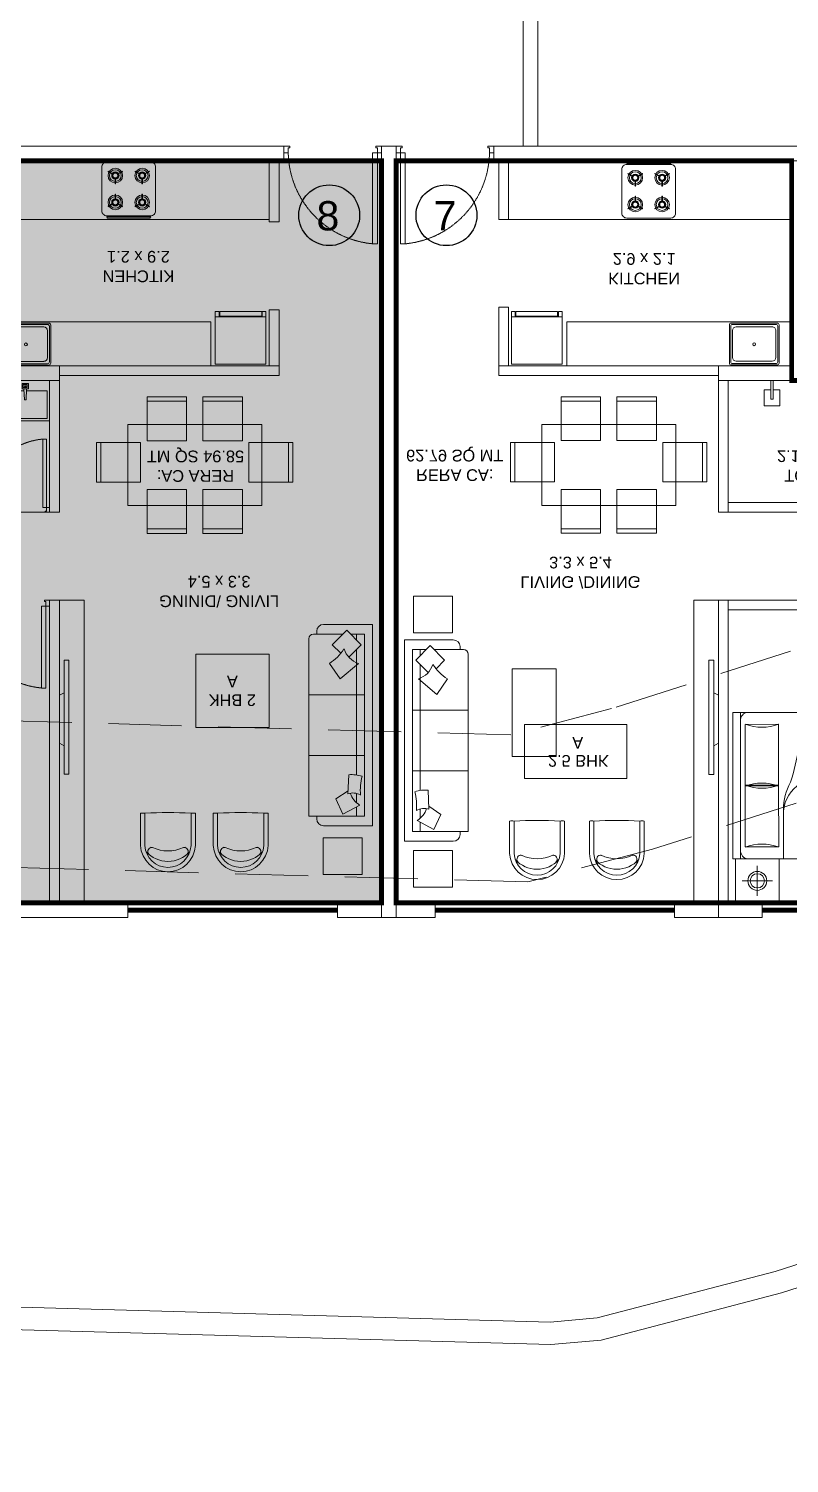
# Model space of a CAD drawing. Header units: inches. Extents: x 27644242 to 29005101, y -955243 to 216979.
# Drawn here: x 28756727 to 28764517, y -122792 to -108098 of the extents above; entities that cross this region are included whole.
import ezdxf

# ---------------------------------------------------------------- set-up
doc = ezdxf.new("R2010")
doc.units = ezdxf.units.IN
doc.header["$MEASUREMENT"] = 0
doc.set_wipeout_variables(frame=1)
doc.linetypes.add('01-Xref Col Podium Lvl-1$0$HIDDEN', pattern=[0.375, 0.25, -0.125])
doc.linetypes.add('DASHED', pattern=[0.75, 0.5, -0.25])
doc.layers.get('Defpoints').update_dxf_attribs({"color": 8})
doc.layers.add('BHK HATCH', color=8, linetype='Continuous', lineweight=5, transparency=0.85)
for name, color, linetype, lineweight in [('DOOR', 4, 'Continuous', 0), ('FURN', 250, 'Continuous', 0), ('RVA Site Boundary', 17, 'Continuous', 15), ('WALL', 7, 'Continuous', 20), ('WINDOW', 162, 'Continuous', 13)]:
    doc.layers.add(name, color=color, linetype=linetype, lineweight=lineweight)
doc.layers.add('text', color=7, linetype='Continuous')
doc.styles.add('AMITS', font='arial.ttf')

# ---------------------------------------------------------------- blocks, each defined once
blk = doc.blocks.new('DOOR_750')
at = {"layer": 'DOOR'}
for points in [[(-70, 50), (-32, 50), (-32, 750), (-70, 750)], [(-750, 50), (-718, 50), (-718, 12), (-705, 12), (-705, 0), (-750, 0)], [(0, 50), (-32, 50), (-32, 12), (-45, 12), (-45, 0), (0, 0)]]:
    blk.add_lwpolyline(points, close=True, dxfattribs=at)
at = {"layer": 'DOOR', "linetype": 'DASHED', "ltscale": 10}
blk.add_arc((-2, 38), 715, 95.4221, 179.0403, dxfattribs=at)
blk = doc.blocks.new('KITCHEN')
at = {"layer": 'FURN'}
for p, q in [((-135610, 231799, 0), (-135610, 232190, 0)), ((-135596, 231813, 0), (-135596, 232176, 0)), ((-135120, 232209, 0), (-135591, 232209, 0)), ((-135134, 232195, 0), (-135577, 232195, 0)), ((-135172, 232171, 0), (-135539, 232171, 0)), ((-135115, 231813, 0), (-135115, 232176, 0)), ((-135100, 231799, 0), (-135100, 232190, 0)), ((-135578, 231857, 0), (-135578, 232132, 0)), ((-135133, 232132, 0), (-135133, 231857, 0)), ((-135120, 231779, 0), (-135591, 231779, 0)), ((-135134, 231794, 0), (-135577, 231794, 0)), ((-135172, 231818, 0), (-135539, 231818, 0))]:
    blk.add_line(p, q, dxfattribs=at)
blk.add_circle((-135356, 231997, 0), 14.6, dxfattribs=at)
for centre, radius, start, end in [((-135591, 232190, 0), 19.4, 89.9999, 179.9999), ((-135577, 232176, 0), 19.4, 89.9999, 179.9999), ((-135539, 232132, 0), 38.9, 89.9999, 179.9999), ((-135172, 232132, 0), 38.9, 359.9999, 89.9999), ((-135134, 232176, 0), 19.4, 359.9999, 89.9999), ((-135120, 232190, 0), 19.4, 359.9999, 89.9999), ((-135591, 231799, 0), 19.4, 180.0001, 270.0001), ((-135577, 231813, 0), 19.4, 180.0001, 270.0001), ((-135539, 231857, 0), 38.9, 179.9999, 269.9999), ((-135172, 231857, 0), 38.9, 269.9999, 359.9999), ((-135134, 231813, 0), 19.4, 270.0001, 0.0001), ((-135120, 231799, 0), 19.4, 270.0001, 0.0001)]:
    blk.add_arc(centre, radius, start, end, dxfattribs=at)
blk = doc.blocks.new('FRDG')
at = {"layer": 'FURN', "color": 8, "lineweight": 0, "extrusion": (3.3432e-08, -6.87431e-09, 1), "elevation": 0}
for points in [[(9345.998, -728.492), (9346.508, -728.492), (9346.508, -727.946), (9345.998, -727.946)], [(9346.508, -727.946), (9346.566, -727.946), (9346.566, -727.986), (9346.508, -727.986)], [(9346.514, -727.992), (9346.566, -727.992), (9346.566, -728.444), (9346.514, -728.444)], [(9346.508, -728.452), (9346.566, -728.452), (9346.566, -728.492), (9346.508, -728.492)]]:
    blk.add_lwpolyline(points, close=True, dxfattribs=at)
blk = doc.blocks.new('hob')
at = {"layer": 'FURN', "extrusion": (2e-16, 7.34249e-08, 1)}
for p, q in [((-747640, 890447), (-747613, 890399)), ((-747640, 890302), (-747613, 890350)), ((-747636, 890449), (-747608, 890402)), ((-747636, 890300), (-747608, 890347)), ((-747510, 890377), (-747566, 890377)), ((-747510, 890372), (-747566, 890372)), ((-747405, 890377), (-747350, 890377)), ((-747405, 890372), (-747350, 890372)), ((-747280, 890449), (-747308, 890402)), ((-747280, 890300), (-747308, 890347)), ((-747276, 890447), (-747303, 890399)), ((-747276, 890302), (-747303, 890350)), ((-747640, 890172), (-747613, 890124)), ((-747640, 890027), (-747613, 890075)), ((-747636, 890174), (-747608, 890127)), ((-747636, 890025), (-747608, 890072)), ((-747510, 890102), (-747566, 890102)), ((-747510, 890097), (-747566, 890097)), ((-747405, 890102), (-747350, 890102)), ((-747405, 890097), (-747350, 890097)), ((-747280, 890174), (-747308, 890127)), ((-747280, 890025), (-747308, 890072)), ((-747276, 890172), (-747303, 890124)), ((-747276, 890027), (-747303, 890075))]:
    blk.add_line(p, q, dxfattribs=at)
at = {"layer": 'FURN', "extrusion": (2e-16, 7.34249e-08, 1), "elevation": 0}
for points in [[(-747233, 889962), (-747683, 889962, -0.414214), (-747733, 890012), (-747733, 890462, -0.414214), (-747683, 890512), (-747233, 890512, -0.414214), (-747183, 890462), (-747183, 890012, -0.414214)], [(-747173, 890462, -0.414214), (-747158, 890447), (-747158, 890027, -0.414214), (-747173, 890012), (-747173, 890027)]]:
    blk.add_lwpolyline(points, format="xyb", close=True, dxfattribs=at)
at = {"layer": 'FURN', "extrusion": (2e-16, 7.34249e-08, 1), "const_width": 20, "elevation": 0}
for points in [[(-747625, 890375, 1), (-747565, 890375, 1)], [(-747290, 890375, 1), (-747350, 890375, 1)], [(-747625, 890100, -1), (-747565, 890100, -1)], [(-747290, 890100, 1), (-747350, 890100, 1)]]:
    blk.add_lwpolyline(points, format="xyb", close=True, dxfattribs=at)
at = {"layer": 'FURN', "extrusion": (2e-16, 7.34249e-08, 1)}
for centre, radius in [((-747595, 890375, 0), 75), ((-747595, 890375, 0), 60), ((-747595, 890375, 0), 37.5), ((-747320, 890375, 0), 75), ((-747320, 890375, 0), 60), ((-747320, 890375, 0), 37.5), ((-747595, 890100, 0), 75), ((-747595, 890100, 0), 60), ((-747595, 890100, 0), 37.5), ((-747320, 890100, 0), 75), ((-747320, 890100, 0), 60), ((-747320, 890100, 0), 37.5)]:
    blk.add_circle(centre, radius, dxfattribs=at)
for centre, start, end in [((-747595, 890375, 0), 118.3146, 121.6854), ((-747595, 890375, 0), 358.3146, 1.6854), ((-747320, 890375, 0), 178.3146, 181.6854), ((-747320, 890375, 0), 58.3146, 61.6854), ((-747320, 890375, 0), 58.3146, 61.6854), ((-747595, 890375, 0), 238.3146, 241.6854), ((-747320, 890375, 0), 298.3146, 301.6854), ((-747595, 890100, 0), 118.3146, 121.6854), ((-747595, 890100, 0), 358.3146, 1.6854), ((-747320, 890100, 0), 178.3146, 181.6854), ((-747320, 890100, 0), 58.3146, 61.6854), ((-747320, 890100, 0), 58.3146, 61.6854), ((-747595, 890100, 0), 238.3146, 241.6854), ((-747320, 890100, 0), 298.3146, 301.6854)]:
    blk.add_arc(centre, 85, start, end, dxfattribs=at)
blk = doc.blocks.new('DINING TBALE')
at = {"layer": 'FURN'}
for p, q in [((552, 1665, 0), (552, 1710, 0)), ((552, 1710, 0), (957, 1710, 0)), ((552, 1665, 0), (552, 1710, 0)), ((957, 1665, 0), (552, 1665, 0)), ((552, 1665, 0), (552, 1260, 0)), ((957, 1665, 0), (552, 1665, 0)), ((957, 1710, 0), (957, 1665, 0)), ((957, 1260, 0), (957, 1665, 0)), ((1123, 1710, 0), (1123, 1665, 0)), ((1528, 1710, 0), (1123, 1710, 0)), ((1123, 1260, 0), (1123, 1665, 0)), ((1123, 1665, 0), (1528, 1665, 0)), ((1123, 1665, 0), (1528, 1665, 0)), ((1528, 1665, 0), (1528, 1710, 0)), ((1528, 1665, 0), (1528, 1710, 0)), ((1528, 1665, 0), (1528, 1260, 0)), ((1726, 1426, 0), (354, 1426, 0)), ((354, 1426, 0), (354, 594, 0)), ((1726, 1426, 0), (1726, 594, 0)), ((35, 1184, 0), (80, 1184, 0)), ((35, 779, 0), (35, 1184, 0)), ((485, 1184, 0), (80, 1184, 0)), ((80, 1184, 0), (80, 779, 0)), ((80, 1184, 0), (80, 779, 0)), ((485, 779, 0), (485, 1184, 0)), ((552, 1260, 0), (957, 1260, 0)), ((1528, 1260, 0), (1123, 1260, 0)), ((1595, 1184, 0), (2000, 1184, 0)), ((1595, 779, 0), (1595, 1184, 0)), ((2045, 1184, 0), (2000, 1184, 0)), ((2000, 1184, 0), (2000, 779, 0)), ((2000, 1184, 0), (2000, 779, 0)), ((2045, 779, 0), (2045, 1184, 0)), ((80, 779, 0), (35, 779, 0)), ((80, 779, 0), (35, 779, 0)), ((80, 779, 0), (485, 779, 0)), ((552, 761, 0), (957, 761, 0)), ((552, 761, 0), (552, 356, 0)), ((957, 761, 0), (957, 356, 0)), ((1123, 761, 0), (1123, 356, 0)), ((1528, 761, 0), (1123, 761, 0)), ((1528, 761, 0), (1528, 356, 0)), ((2000, 779, 0), (1595, 779, 0)), ((2000, 779, 0), (2045, 779, 0)), ((2000, 779, 0), (2045, 779, 0)), ((354, 594, 0), (1726, 594, 0)), ((552, 356, 0), (552, 311, 0)), ((552, 356, 0), (552, 311, 0)), ((957, 356, 0), (552, 356, 0)), ((957, 356, 0), (552, 356, 0)), ((552, 311, 0), (957, 311, 0)), ((957, 311, 0), (957, 356, 0)), ((1123, 311, 0), (1123, 356, 0)), ((1123, 356, 0), (1528, 356, 0)), ((1123, 356, 0), (1528, 356, 0)), ((1528, 311, 0), (1123, 311, 0)), ((1528, 356, 0), (1528, 311, 0)), ((1528, 356, 0), (1528, 311, 0))]:
    blk.add_line(p, q, dxfattribs=at)
blk = doc.blocks.new('A$C3C731254-flat-1')
at = {"layer": 'FURN'}
for p, q in [((-77430, -2820), (-77431, -2802)), ((-77430, -2802), (-77318, -2797)), ((-77430, -2820), (-77318, -2825))]:
    blk.add_line(p, q, dxfattribs=at)
for points in [[(-77233, -3061), (-77648, -3061), (-77648, -2547), (-77233, -2547)], [(-77263, -2843), (-77263, -2778), (-77318, -2778), (-77318, -2843)], [(-77275, -2831), (-77275, -2791), (-77306, -2791), (-77306, -2831)], [(-77287, -2819), (-77287, -2803), (-77293, -2803), (-77293, -2819)]]:
    blk.add_lwpolyline(points, close=True, dxfattribs=at)
blk.add_lwpolyline([(-77339, -2824), (-77339, -3036), (-77623, -3036), (-77623, -2572), (-77339, -2572), (-77339, -2798)], dxfattribs=at)
blk = doc.blocks.new('TVVVV')
at = {"layer": 'FURN', "ltscale": 1000, "elevation": 0}
blk.add_lwpolyline([(-130, 740), (-82, 740), (-82, -429), (-130, -429)], close=True, dxfattribs=at)
for points in [[(-130, 447), (-179, 422)], [(-130, -96), (-179, -71)]]:
    blk.add_lwpolyline(points, dxfattribs=at)
blk = doc.blocks.new('sofasaaaaaaaaaaa')
at = {"color": 0, "linetype": 'ByBlock'}
for p, q in [((-322, 710), (-322, 745)), ((-275, 791), (1541, 791)), ((299, 791), (299, 221)), ((920, 791), (920, 221)), ((1541, 791), (1541, 221)), ((-422, 139), (-422, 640)), ((-352, 710), (-322, 710)), ((-322, 710), (-322, 444)), ((1541, 710), (1571, 710)), ((1541, 424), (1541, 710)), ((1641, 640), (1641, 139)), ((-214, 551), (-363, 403)), ((-126, 463), (-214, 551)), ((137, 471), (-22, 580)), ((-22, 283), (137, 471)), ((1283, 389), (1366, 514)), ((1366, 514), (1522, 442)), ((1522, 442), (1430, 270)), ((-363, 403), (-214, 255)), ((-322, 363), (-322, 221)), ((-262, 302), (-322, 302)), ((-214, 255), (-87, 383)), ((1121, 302), (-167, 302)), ((1118, 382), (1314, 390)), ((1405, 302), (1310, 302)), ((1541, 302), (1447, 302)), ((-322, 221), (1541, 221)), ((1641, 139), (-422, 139))]:
    blk.add_line(p, q, dxfattribs=at)
for centre, radius, start, end in [((-275, 745), 46.6, 90, 180), ((-352, 640), 69.8, 90, 180), ((1571, 640), 69.8, 0, 90), ((-415, 825), 463, 301.9301, 328.0699), ((-242, 211), 231, 18.0785, 71.9215), ((1465, 354), 348, 175.4155, 198.0697), ((1460, 340), 155, 160.8325, 209.9235), ((1234, 147), 231, 32.3301, 71.5057), ((1280, -338), 602, 85.599, 104.0402)]:
    blk.add_arc(centre, radius, start, end, dxfattribs=at)
blk = doc.blocks.new('cha-1')
at = {"color": 0, "linetype": 'ByBlock'}
for points in [[(375, 10), (375, 453, 0.950858), (-375, 453), (-375, 10)], [(315, 11), (315, 452, 0.946504), (-315, 452), (-315, 11)]]:
    blk.add_lwpolyline(points, format="xyb", dxfattribs=at)
for centre, radius, start, end in [((0, 263), 405, 42.4573, 137.5427), ((-217, 533), 58.2, 126.2045, 258.1486), ((-224, 501), 25, 258.1486, 294.8492), ((0, 17), 508, 65.1508, 114.8492), ((224, 501), 25, 245.1508, 281.8514), ((217, 533), 58.2, 281.8514, 53.7955), ((-347, 125), 118, 256.2867, 285.6904), ((0, 4466), 4466, 265.9551, 274.0449), ((347, 125), 118, 254.3096, 283.7133)]:
    blk.add_arc(centre, radius, start, end, dxfattribs=at)
blk = doc.blocks.new('A$C4D4B4B8A')
at = {"layer": 'BHK HATCH', "ltscale": 500, "true_color": 0xff00ff}
h = blk.add_hatch(color=6, dxfattribs=at)
h.dxf.hatch_style = 1
edge = h.paths.add_edge_path()
edge.add_line((250, 150), (4100, 150))
edge.add_line((4100, 150), (4100, 2400))
edge.add_line((4100, 2400), (4250, 2400))
edge.add_line((4250, 2400), (4250, 2300))
edge.add_line((4250, 2300), (5550, 2300))
edge.add_line((5550, 2300), (5550, 3750))
edge.add_line((5550, 3750), (7350, 3750))
edge.add_line((7350, 3750), (7350, 2300))
edge.add_line((7350, 2300), (9750, 2300))
edge.add_line((9750, 2300), (9750, 7748))
edge.add_line((9750, 7748), (6450, 7748))
edge.add_line((6450, 7748), (6450, 7750))
edge.add_line((6450, 7750), (3450, 7750))
edge.add_line((3450, 7750), (3450, 7750))
edge.add_line((3450, 7750), (50, 7750))
edge.add_line((50, 7750), (50, 150))
edge.add_line((50, 150), (1450, 150))
at = {"layer": 'Defpoints', "ltscale": 500}
blk.add_lwpolyline([(250, 150, 50, 50, 0), (4100, 150, 50, 50, 0), (4100, 2400, 50, 50, 0), (4250, 2400, 50, 50, 0), (4250, 2300, 50, 50, 0), (5550, 2300, 50, 50, 0), (5550, 3750, 50, 50, 0), (7350, 3750, 50, 50, 0), (7350, 2300, 50, 50, 0), (9750, 2300, 50, 50, 0), (9750, 7748, 50, 50, 0), (6450, 7748, 50, 50, 0), (6450, 7750, 50, 50, 0), (3450, 7750, 50, 50, 0), (3450, 7750, 50, 50, 0), (50, 7750, 50, 50, 0), (50, 150, 50, 50, 0), (1450, 150, 50, 50, 0)], format="xyseb", dxfattribs=at)
at = {"layer": 'FURN', "ltscale": 500}
for p, q in [((4200, 3750), (3450, 3750)), ((1800, 1800), (1800, 2250)), ((4100, 1800), (1800, 1800)), ((4100, 750), (1200, 750))]:
    blk.add_line(p, q, dxfattribs=at)
blk.add_lwpolyline([(3348, 7750), (3098, 7750), (3098, 4650), (3348, 4650)], close=True, dxfattribs=at)
at = {"layer": 'FURN', "ltscale": 500, "elevation": 0}
blk.add_lwpolyline([(248, 7460), (648, 7460), (648, 7085), (248, 7085)], close=True, dxfattribs=at)
at = {"layer": 'FURN', "ltscale": 1000}
blk.add_lwpolyline([(1951, 5953), (1201, 5953), (1201, 5203), (1951, 5203)], close=True, dxfattribs=at)
at = {"layer": 'WALL', "ltscale": 500}
for p, q in [((4250, 2400), (3350, 2400)), ((3350, 2400), (3350, 2250)), ((1100, 2250), (1100, 1675)), ((1200, 1675), (1200, 2250)), ((3350, 2250), (4250, 2250)), ((1200, 1675), (1100, 1675)), ((1100, 775), (1100, 150)), ((1200, 775), (1100, 775)), ((1200, 750), (1200, 775)), ((1200, 750), (1200, 150)), ((1100, 150), (1200, 150))]:
    blk.add_line(p, q, dxfattribs=at)
for points in [[(-100, 0), (50, 0), (50, 7900), (-100, 7900)], [(50, 7900), (50, 7750), (500, 7750), (500, 7900)], [(2650, 7900), (2650, 7750), (3800, 7750), (3800, 7900)], [(3350, 4650), (3450, 4650), (3450, 7750), (3350, 7750)], [(3350, 2400), (3450, 2400), (3450, 3750), (3350, 3750)], [(1100, 2350), (1100, 2250), (3350, 2250), (3350, 2350)], [(1050, 0), (4250, 0), (4250, 150), (1050, 150)]]:
    blk.add_lwpolyline(points, close=True, dxfattribs=at)
at = {"layer": 'WINDOW', "ltscale": 500, "const_width": 50}
blk.add_lwpolyline([(500, 7825), (2650, 7825)], dxfattribs=at)
at = {"rotation": 269.9999999999912}
blk.add_blockref('A$C3C731254-flat-1', (6511, -74833), dxfattribs=at)
at = {"layer": 'DOOR'}
for p, xscale, yscale, zscale in [((3450, 4650), -1.200000000020023, 1.200000000020023, 1.200000000020023), ((50, 0), -1.333333977559269, 1.333333977559269, 1.333333977559269)]:
    blk.add_blockref('DOOR_750', p, dxfattribs=dict(at, xscale=xscale, yscale=yscale, zscale=zscale))
at = {"layer": 'DOOR', "rotation": 180}
blk.add_blockref('DOOR_750', (3450, 3750), dxfattribs=at)
at = {"layer": 'FURN', "ltscale": 1000, "xscale": -1, "rotation": 270}
blk.add_blockref('sofasaaaaaaaaaaa', (4, 5320), dxfattribs=at)
at = {"layer": 'FURN', "ltscale": 1000, "xscale": -1}
blk.add_blockref('TVVVV', (3170, 5694, 0), dxfattribs=at)
at = {"layer": 'FURN', "ltscale": 1000}
blk.add_blockref('DINING TBALE', (924, 2256, 0), dxfattribs=at)
at = {"layer": 'FURN', "extrusion": (6.40542e-09, 9.36485e-09, 1), "xscale": -950.0000000000178, "yscale": 950.0000000000115, "zscale": 950.0000000000107, "rotation": 89.97491652646744}
blk.add_blockref('FRDG', (-686427, 8881233, 0), dxfattribs=at)
at = {"layer": 'FURN'}
for name, p, rotation in [('KITCHEN', (139049, -229967, 0), 359.9999999999918), ('hob', (892877, 747896, 0), 90.0000000000086)]:
    blk.add_blockref(name, p, dxfattribs=dict(at, rotation=rotation))
at = {"layer": 'text', "color": 1, "ltscale": 100, "char_height": 120, "width": 1715.23, "attachment_point": 3, "style": 'AMITS'}
for s, insert in [('\\pxqc;2 BHK', (2437, 5734)), ('\\pxqc;A', (2436, 5543))]:
    blk.add_mtext(s, dxfattribs=dict(at, insert=insert))
at = {"layer": 'text', "ltscale": 100, "char_height": 120, "width": 1715.23, "style": 'AMITS'}
for s, insert, attachment_point in [('\\pxqc;LIVING /DINING\\P3.3 x 5.4', (856, 4399), 7), ('\\pxqc;RERA CA: \\P58.94 SQ MT', (2814, 3085), 9), ('\\pxqc;KITCHEN\\P2.9 x 2.1', (1683, 1071), 7)]:
    blk.add_mtext(s, dxfattribs=dict(at, insert=insert, attachment_point=attachment_point))
at = {"layer": 'FURN', "ltscale": 1000, "xscale": 0.7494972036074088, "yscale": 0.7494972036074088, "zscale": 0.7494972036074088, "rotation": 359.9999999997227}
for p in [(1493, 6825), (2238, 6825)]:
    blk.add_blockref('cha-1', p, dxfattribs=at)
blk = doc.blocks.new('A$C700F438C')
at = {"layer": 'FURN', "color": 8, "extrusion": (-6.65399e-08, 5.27913e-08, 1)}
for p, q in [((0.073, 1.5, 0), (1.83, 1.5, 0)), ((1.98, 1.5, 0), (1.53, 1.5, 0)), ((1.98, 1.5, 0), (1.53, 1.5, 0)), ((1.98, 1.5, 0), (1.53, 1.5, 0)), ((1.904, 1.5, 0), (1.904, 0, 0)), ((0, 0.091, 0), (0, 1.409, 0)), ((1.855, 1.378, 0), (1.512, 1.378, 0)), ((1.512, 1.378, 0), (1.512, 0.747, 0)), ((1.855, 0.747, 0), (1.855, 1.378, 0)), ((1.267, 0.799, 0), (1.267, 0, 0)), ((1.512, 0.122, 0), (1.512, 0.754, 0)), ((1.512, 0.754, 0), (1.855, 0.754, 0)), ((1.512, 0.747, 0), (1.855, 0.747, 0)), ((1.855, 0.754, 0), (1.855, 0.122, 0)), ((1.463, 0.503, 0), (1.463, 0, 0)), ((1.83, 0, 0), (0.074, 0, 0)), ((1.855, 0.122, 0), (1.512, 0.122, 0)), ((1.904, 0, 0), (1.98, 0, 0))]:
    blk.add_line(p, q, dxfattribs=at)
at = {"layer": 'FURN', "linetype": 'Continuous', "lineweight": 0, "extrusion": (-6.65399e-08, 5.27913e-08, 1)}
blk.add_line((1.83, 0, 0), (1.917, 0, 0), dxfattribs=at)
at = {"layer": 'FURN', "color": 8, "extrusion": (6.65399e-08, -5.27913e-08, -1)}
for centre, major_axis, ratio, start_param, end_param in [((0.073, 1.409, 0), (0, -0.0914, 0), 0.803207, 1.570796, 3.141593), ((1.959, 1.454, 0), (0, -1.077, 0), 0.803207, 0.880587, 1.613256), ((3.067, 1.603, 0), (0, -2.243, 0), 0.803207, 1.197175, 1.525138), ((1.83, 1.409, 0), (0, -0.0914, 0), 0.803207, 3.141593, 4.712389), ((1.683, 2.11, 0), (0, -0.762, 0), 0.803207, -0.283794, 0.283794), ((0.669, 0.085, 0), (-0.705, -0.615, 0), 0.604617, 2.952061, 3.536756), ((-0.032, 0.19, 0), (-1.467, -0.494, 0), 0.581007, 3.019706, 3.343381), ((1.684, 0.015, 0), (0, -0.762, 0), 0.803207, 2.857799, 3.425387), ((0.074, 0.091, 0), (0, -0.0914, 0), 0.803207, 0, 1.570796), ((1.83, 0.092, 0), (0, -0.0914, 0), 0.803207, -1.570796, 0)]:
    blk.add_ellipse(centre, major_axis=major_axis, ratio=ratio, start_param=start_param, end_param=end_param, dxfattribs=at)
at = {"layer": 'FURN', "color": 8, "extrusion": (-6.65399e-08, 5.27913e-08, 1)}
for centre, start_param, end_param in [((1.683, 1.485, 0), -0.283794, 0.283794), ((1.684, -0.61, 0), 2.857799, 3.425387)]:
    blk.add_ellipse(centre, major_axis=(0, -0.762, 0), ratio=0.803207, start_param=start_param, end_param=end_param, dxfattribs=at)
blk = doc.blocks.new('BEDROOM')
at = {"layer": 'FURN', "linetype": 'Continuous', "extrusion": (-5.00305e-08, -8.66553e-08, 1)}
for p, q in [((1066, 501, 0), (1066, 193, 0)), ((912, 347, 0), (1220, 347, 0))]:
    blk.add_line(p, q, dxfattribs=at)
at = {"layer": 'FURN', "ltscale": 500}
blk.add_line((1315, 122, 0), (1315, -1378, 0), dxfattribs=at)
at = {"layer": 'FURN', "ltscale": 0.05, "extrusion": (-5.00305e-08, -8.66553e-08, 1), "elevation": 0}
blk.add_lwpolyline([(1291, 122), (841, 122), (841, 572), (1291, 572)], close=True, dxfattribs=at)
at = {"layer": 'FURN', "linetype": 'Continuous', "extrusion": (-5.00305e-08, -8.66553e-08, 1)}
for radius in [97, 72.8]:
    blk.add_circle((1066, 347, 0), radius, dxfattribs=at)
at = {"layer": 'FURN', "extrusion": (-3.01072e-07, 1.30707e-07, 1), "xscale": -1000.000000000015, "yscale": 1000.000000000015, "zscale": 1000.000000000007, "rotation": 180.0236273616612}
blk.add_blockref('A$C700F438C', (-665, 121, 0), dxfattribs=at)
blk = doc.blocks.new('A$C3A956F37-flat-1')
at = {"layer": 'FURN'}
blk.add_line((-168, 90), (0, 90), dxfattribs=at)
for points in [[(-97, 67), (-97, 0), (-259, 0), (-259, 161), (-97, 161), (-97, 90)], [(0, 67), (-191, 67), (-191, 90), (-168, 90)]]:
    blk.add_lwpolyline(points, dxfattribs=at)
blk = doc.blocks.new('FINAL 2.5BHK 1')
at = {"layer": 'Defpoints', "ltscale": 500}
blk.add_lwpolyline([(5320, -2580, 50, 50, 0), (5320, -330, 50, 50, 0), (5470, -330, 50, 50, 0), (5470, -430, 50, 50, 0), (6870, -430, 50, 50, 0), (6870, -1180, 50, 50, 0), (9920, -1180, 50, 50, 0), (9920, 570, 50, 50, 0), (10969, 570, 50, 50, 0), (10970, 5021, 50, 50, 0), (8119, 5019, 50, 50, 0), (8119, 5020, 50, 50, 0), (5070, 5020, 50, 50, 0), (1269, 5020, 50, 50, 0), (1269, -2580, 50, 50, 0), (5320, -2580, 50, 50, 0)], format="xyseb", dxfattribs=at)
at = {"layer": 'FURN', "ltscale": 500}
for p, q in [((3016, -930), (3016, -480)), ((3016, -930), (5320, -930)), ((2420, -1980), (5320, -1980))]:
    blk.add_line(p, q, dxfattribs=at)
for points in [[(4569, 5020), (4319, 5020), (4319, 1920), (4569, 1920)], [(2908, 3522), (2908, 2622), (2458, 2622), (2458, 3522)]]:
    blk.add_lwpolyline(points, close=True, dxfattribs=at)
at = {"layer": 'FURN', "ltscale": 500, "elevation": 0}
for points in [[(1447, 4484), (1847, 4484), (1847, 4859), (1447, 4859)], [(1447, 1880), (1847, 1880), (1847, 2255), (1447, 2255)]]:
    blk.add_lwpolyline(points, close=True, dxfattribs=at)
at = {"layer": 'FURN', "ltscale": 1000}
blk.add_lwpolyline([(3632, 3745), (2582, 3745), (2582, 3195), (3632, 3195)], close=True, dxfattribs=at)
at = {"layer": 'WALL', "ltscale": 500}
for p, q in [((2420, -1080), (2320, -1080)), ((2420, -1980), (2320, -1980))]:
    blk.add_line(p, q, dxfattribs=at)
at = {"layer": 'WALL', "color": 7, "ltscale": 500}
for points in [[(1119, -2730), (1269, -2730), (1269, 5170), (1119, 5170)], [(1269, 5170), (1269, 5020), (1669, 5020), (1669, 5170)], [(4119, 5170), (4119, 5020), (4569, 5020), (4569, 5170)], [(4569, 5170), (4569, 5020), (5019, 5020), (5019, 5170)], [(2320, -380), (2320, -480), (4569, -480), (4569, -380)]]:
    blk.add_lwpolyline(points, close=True, dxfattribs=at)
at = {"layer": 'WALL', "ltscale": 500}
for points in [[(4569, 1920), (4669, 1920), (4669, 5020), (4569, 5020)], [(6769, 2020), (6769, 1920), (4669, 1920), (4669, 2020)], [(4569, -330), (4669, -330), (4669, 1020), (4569, 1020)], [(6020, 1020), (6020, 920), (4669, 920), (4669, 1020)], [(2270, -2730), (5470, -2730), (5470, -2580), (2270, -2580)]]:
    blk.add_lwpolyline(points, close=True, dxfattribs=at)
at = {"layer": 'WALL', "color": 7, "ltscale": 500}
blk.add_lwpolyline([(5470, -330), (4569, -330), (4569, -480), (5320, -480)], dxfattribs=at)
at = {"layer": 'WALL', "ltscale": 500}
for points in [[(2420, -1080), (2420, -480), (2320, -480), (2320, -1080)], [(2320, -1980), (2320, -2580), (2420, -2580), (2420, -1980)]]:
    blk.add_lwpolyline(points, dxfattribs=at)
at = {"layer": 'WINDOW', "ltscale": 500, "const_width": 50}
for points in [[(4119, 5095), (1669, 5095)], [(7469, 5095), (5019, 5095)]]:
    blk.add_lwpolyline(points, dxfattribs=at)
at = {"xscale": -1, "rotation": 90.00000000000858}
blk.add_blockref('A$C3A956F37-flat-1', (5198, -330), dxfattribs=at)
at = {"layer": 'DOOR', "xscale": -1.333333977559269, "yscale": 1.333333977559269, "zscale": 1.333333977559269}
blk.add_blockref('DOOR_750', (1269, -2730), dxfattribs=at)
at = {"layer": 'FURN', "ltscale": 500, "xscale": -1}
blk.add_blockref('BEDROOM', (6034, 4448, 0), dxfattribs=at)
at = {"layer": 'FURN', "ltscale": 1000, "xscale": -1, "rotation": 270}
blk.add_blockref('sofasaaaaaaaaaaa', (1214, 2748), dxfattribs=at)
at = {"layer": 'FURN', "ltscale": 1000, "xscale": -1}
for name, p in [('TVVVV', (4391, 2964, 0)), ('DINING TBALE', (4486, -475, 0))]:
    blk.add_blockref(name, p, dxfattribs=at)
at = {"layer": 'FURN', "extrusion": (6.40542e-09, 9.36485e-09, 1), "xscale": -950.0000000000178, "yscale": 950.0000000000115, "zscale": 950.0000000000107, "rotation": 89.97491652646748}
blk.add_blockref('FRDG', (-685212, 8878502, 0), dxfattribs=at)
at = {"layer": 'FURN'}
blk.add_blockref('KITCHEN', (140292, -232698, 0), dxfattribs=at)
at = {"layer": 'FURN', "xscale": -1, "rotation": 89.99999999999127}
blk.add_blockref('hob', (894093, -749727, 0), dxfattribs=at)
at = {"layer": 'text', "color": 1, "ltscale": 100, "char_height": 120, "width": 1715.23, "attachment_point": 3, "style": 'AMITS'}
for s, insert in [('\\pxqc;2.5 BHK', (3993, 3626)), ('\\pxqc;A', (3986, 3440))]:
    blk.add_mtext(s, dxfattribs=dict(at, insert=insert))
at = {"layer": 'text', "ltscale": 100, "char_height": 120, "width": 1715.23, "attachment_point": 7, "style": 'AMITS'}
for s, insert in [('\\pxqc;LIVING /DINING\\P3.3 x 5.4', (2299, 1473)), ('\\pxqc;RERA CA: \\P62.79 SQ MT', (1011, 346)), ('\\pxqc;TOILET\\P2.1 x 1.35', (4680, 383)), ('\\pxqc;KITCHEN\\P2.9 x 2.1', (2951, -1637))]:
    blk.add_mtext(s, dxfattribs=dict(at, insert=insert))
at = {"layer": 'FURN', "ltscale": 1000, "xscale": 0.7494972036074088, "yscale": 0.7494972036074088, "zscale": 0.7494972036074088}
for p in [(2712, 4175), (3529, 4175)]:
    blk.add_blockref('cha-1', p, dxfattribs=at)

msp = doc.modelspace()

# ---------------------------------------------------------------- linework, layer by layer
at = {"layer": 'RVA Site Boundary', "color": 5, "ltscale": 500}
msp.add_lwpolyline([(28777115.6, -121288.9), (28769040.8, -119328.7), (28764371.8, -120826.1), (28762549.6, -121301.9), (28762067.2, -121344.8), (28755917.1, -121172.8), (28750256.3, -121359.3), (28749589.4, -121420.1), (28742287.8, -121837), (28734298.4, -122564.2)], dxfattribs=at)
at = {"layer": 'RVA Site Boundary', "ltscale": 500}
msp.add_lwpolyline([(28777067.6, -121513.9), (28769049.4, -119567.5), (28764436, -121047), (28762589.1, -121529.3), (28762074.2, -121575.1), (28755917.6, -121402.9), (28750270.6, -121588.9), (28749606.4, -121649.5), (28742304.8, -122066.4), (28734332.8, -122792)], dxfattribs=at)
msp.add_lwpolyline([(28777067.6, -121513.9), (28769049.4, -119567.5), (28764436, -121047), (28762589.1, -121529.3), (28762074.2, -121575.1), (28755917.6, -121402.9), (28750270.6, -121588.9), (28749606.4, -121649.5), (28742304.8, -122066.4), (28734332.8, -122792)], dxfattribs=at)
at = {"layer": 'text', "color": 1, "ltscale": 500}
msp.add_circle((28761005.3, -110008.6), 311.4, dxfattribs=at)
at = {"layer": 'WALL', "ltscale": 500}
for p, q in [((28761791.1, -107801), (28761791.1, -109301)), ((28761941.1, -107801), (28761941.1, -109301))]:
    msp.add_line(p, q, dxfattribs=at)

# ---------------------------------------------------------------- block references
at = {"color": 2, "ltscale": 500, "rotation": 180}
msp.add_blockref('A$C4D4B4B8A', (28760391.1, -109301), dxfattribs=at)

# ---------------------------------------------------------------- texts
at = {"layer": 'text', "color": 1, "ltscale": 100, "insert": (28760619.4, -109864.1), "char_height": 300, "width": 744.906, "attachment_point": 1, "style": 'AMITS'}
msp.add_mtext('\\pxqc;7', dxfattribs=at)

# ---------------------------------------------------------------- next in the draw order: linework, layer by layer
at = {"layer": 'RVA Site Boundary', "color": 5, "ltscale": 500}
msp.add_lwpolyline([(28790878.1, -90954.7), (28793349.5, -100722.3), (28793435.1, -101086.7), (28793041.3, -101168), (28789472.8, -101903.7), (28786429.7, -102650.9), (28779951.2, -104367.5), (28776603.4, -105332.4), (28773784, -106076.4), (28775090.3, -111526.5), (28777208.4, -120235.2), (28777553.9, -121551.5), (28777564.3, -121605.7), (28777427, -121580.3), (28777067.6, -121513.9), (28769049.4, -119567.5), (28764436, -121047), (28762589.1, -121529.3), (28762074.2, -121575.1), (28755917.6, -121402.9), (28750270.6, -121588.9), (28749606.4, -121649.5), (28742304.8, -122066.4), (28734332.8, -122792)], dxfattribs=at)
at = {"layer": 'RVA Site Boundary', "linetype": '01-Xref Col Podium Lvl-1$0$HIDDEN', "ltscale": 3000}
for points in [[(28728668.1, -95561.8), (28742981.5, -95567.1), (28767232.3, -95586), (28787191.9, -95669.4), (28787650.3, -97480.7), (28785259.9, -98067.6), (28778690.3, -99808.4), (28775344.9, -100772.6), (28768106.5, -102682.5), (28770492.4, -112636.7), (28771116.3, -115201.9), (28768872.1, -114657.1), (28763115.2, -116503.3), (28761838.7, -116836.7), (28755905.9, -116670.8), (28749977.9, -116866), (28749256.9, -116931.7), (28741955.5, -117348.6), (28733624.9, -118106.9)], [(28728670, -97061.8), (28742980.7, -97067.1), (28767228.6, -97086), (28782861.6, -97151.3), (28778290.4, -98362.6), (28774945.8, -99326.6), (28766306.1, -101606.2), (28769034.3, -112988.8), (28769076.8, -113163.2), (28768815.9, -113099.9), (28762696.4, -115062.4), (28761666.7, -115331.3), (28755902.2, -115170.1), (28749885, -115368.3), (28749146.1, -115435.6), (28741844.7, -115852.5), (28733400.5, -116621.1)]]:
    msp.add_lwpolyline(points, dxfattribs=at)
at = {"layer": 'text', "color": 1, "ltscale": 500}
msp.add_circle((28759805, -110008.6), 311.4, dxfattribs=at)

# ---------------------------------------------------------------- next in the draw order: texts
at = {"layer": 'text', "color": 1, "ltscale": 100, "insert": (28759419.1, -109864.1), "char_height": 300, "width": 744.906, "attachment_point": 1, "style": 'AMITS'}
msp.add_mtext('\\pxqc;8', dxfattribs=at)

# ---------------------------------------------------------------- next in the draw order: block references
at = {"layer": 'WALL', "ltscale": 500, "xscale": -1, "rotation": 180}
msp.add_blockref('FINAL 2.5BHK 1', (28759221.6, -112031.3), dxfattribs=at)

doc.saveas('drawing.dxf')
